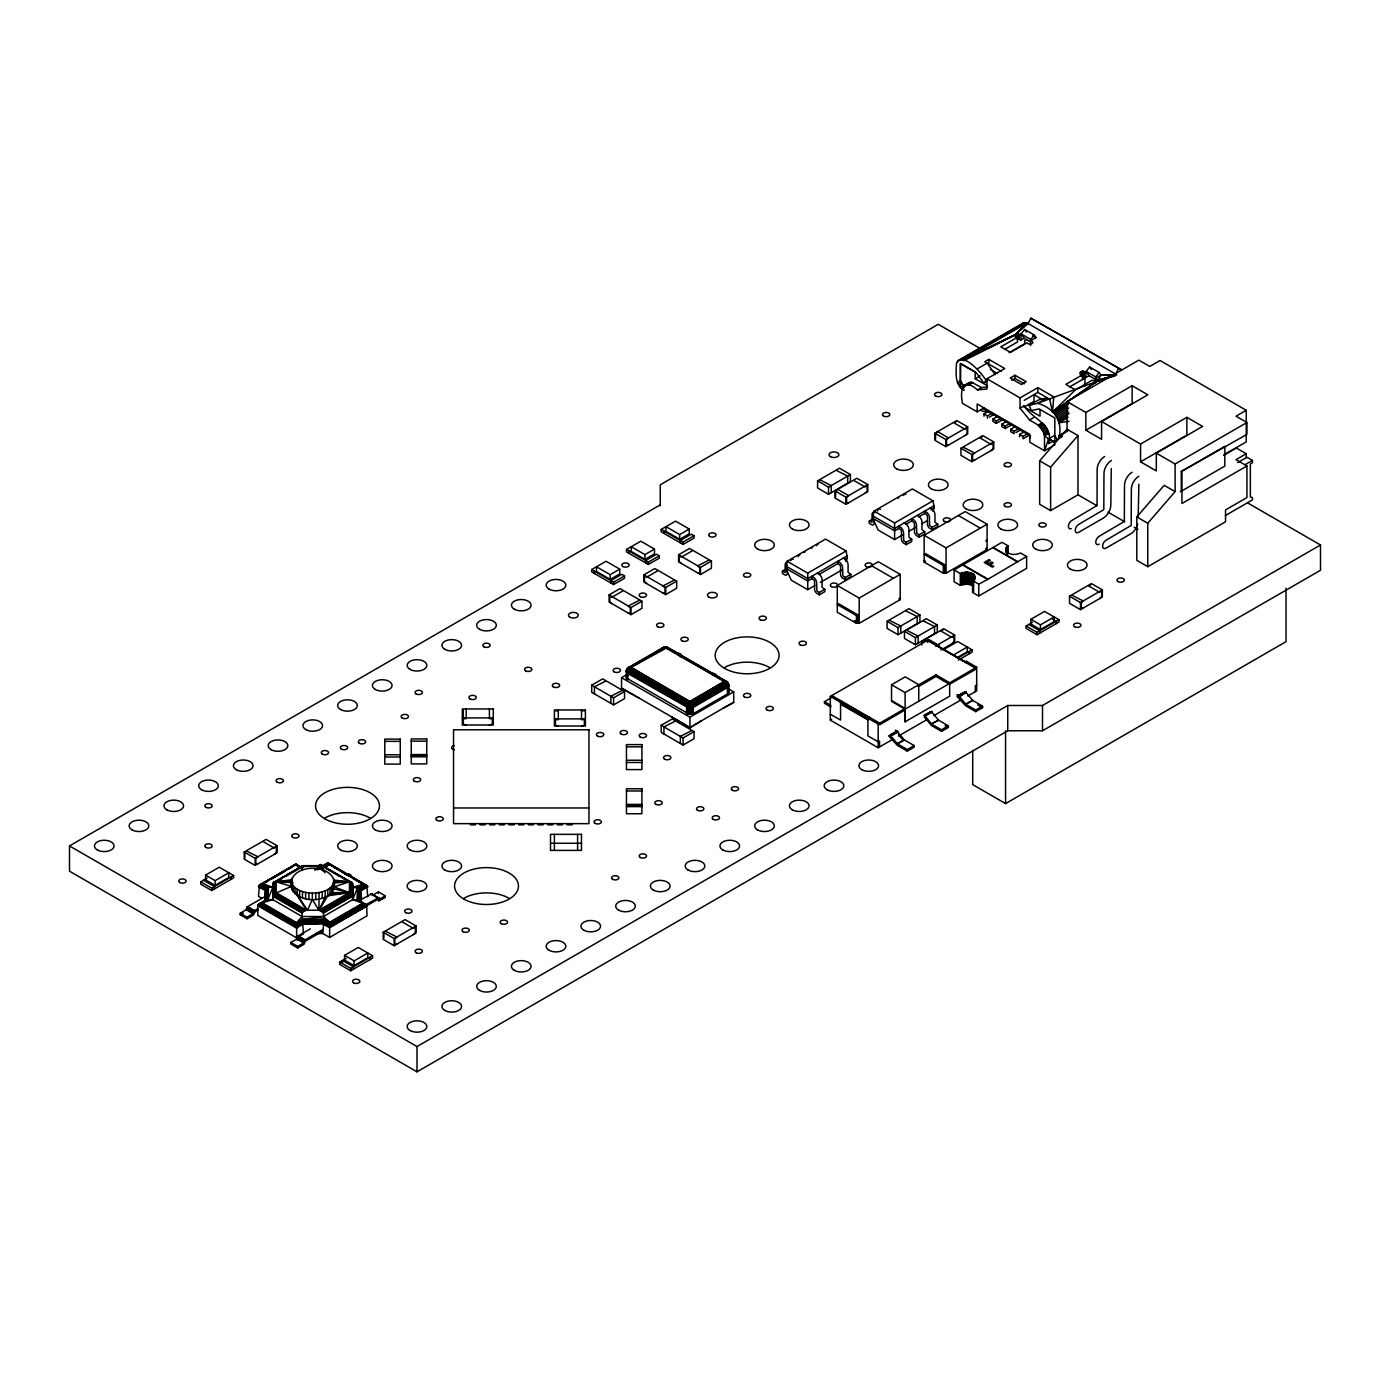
<?xml version="1.0" encoding="UTF-8"?>
<svg xmlns="http://www.w3.org/2000/svg" width="1390" height="1390" viewBox="0 0 1390 1390"><rect width="100%" height="100%" fill="white"/><g stroke="black" fill="none" stroke-linecap="round" stroke-linejoin="round"><path stroke-width="1.5" d="M317.563 869.81L322.88 865.657L302.62 865.657L272.961 883.345L272.84 899.66L302.047 916.514L323.453 916.514L352.66 899.66L358.759 900.338L359.558 888.505L352.66 887.289L351.757 882.32L352.66 899.66L365.049 903.969L329.639 924.419L323.349 920.788L302.864 921.24L296.626 924.854L259.687 903.535L272.84 899.66L273.743 882.32L272.857 896.22L302.064 913.091L303.454 933.924L296.626 937.885L257.741 915.419L257.758 905.672L259.009 903.917L296.626 925.636L303.072 921.9L323.158 921.448L329.639 925.184L365.726 904.351L366.682 905.307L367.012 915.871L329.639 937.433L322.793 933.489L316.347 933.628M291.57 888.401C285.072 861.261 341.158 861.713 333.826 888.888C325.503 906.819 284.603 902.006 291.987 878.132M292.195 890.33L291.5 880.096M293.342 892.206L293.342 885.882L292.195 884.023M294.993 893.926L294.993 887.619L293.342 885.882M296.626 937.885L296.626 927.808M329.639 937.433L329.639 926.331L322.845 923.116L303.437 923.864L296.626 928.103L257.758 905.672L258.731 904.143L296.626 926.018L303.298 922.908L296.626 926.4L258.071 904.873L296.626 927.13L303.298 922.908L322.932 922.456L329.639 925.184M297.113 895.49L297.113 889.166L294.993 887.619M297.113 889.166L299.632 890.504L299.632 896.828L296.139 892.363M302.481 897.923L302.481 891.598L299.632 890.504M305.609 898.739L305.609 892.415L302.481 891.598M308.91 899.243L308.91 892.919L305.609 892.415M302.064 913.091L303.993 910.937L307.52 910.207L312.316 899.434L312.316 893.127L308.91 892.919M315.738 899.33L315.738 893.006C323.036 892.31 333.339 889.253 334.034 880.6M319.075 892.571L318.935 910.259L323.262 912.552L324.061 919.016L322.793 933.489M322.254 898.148L322.254 891.824M325.19 890.816L325.19 897.123L318.935 910.259L307.52 910.207L296.087 893.214M312.316 899.434L318.935 910.259L327.797 895.855L327.797 889.53M328.874 863.833L323.87 866.735M330.021 888.019L330.021 894.343L349.463 892.623L351.757 894.256L322.167 911.336M331.793 886.334L331.793 892.641L349.463 892.623L349.463 881.799L320.204 864.684L316.781 866.665M333.061 890.816L333.061 884.492M318.935 910.259L349.463 892.623L334.034 886.907L333.687 878.619M333.826 882.563L333.826 888.888L349.463 892.623L327.797 895.855M352.296 882.893L352.608 895.942L352.608 883.606M686.469 713.591L686.677 705.842L689.336 701.724L724.034 681.621L727.439 682.143L726.692 684.592L692.602 704.278L688.971 704.852L628.558 670.38L627.585 668.277L631.216 667.409L690.535 701.724L693.21 705.842L693.419 713.591L689.51 714.408L626.317 677.92M972.722 750.444L972.722 784.638L1005.561 803.594L1286.028 641.676L1286.028 588.231M1005.561 803.594L1005.561 730.914M300.779 866.908L295.862 864.024L259.478 885.082L258.488 896.359L261.911 898.34M265.334 896.411L265.698 889.426L268.583 886.994L272.84 887.289L272.857 883.866M266.706 895.577L247.576 906.645L246.395 909.599L253.241 913.56L254.179 910.798L257.897 908.573M240.244 913.23L247.072 917.174L253.171 913.664L246.325 909.703L240.244 913.23L240.244 914.811L247.072 918.755L253.414 915.072L254.613 912.101M310.37 928.833L298.207 935.87L297.008 938.823L303.854 942.785L305.053 939.814L322.428 929.754M305.227 941.325L304.045 944.297L297.703 947.98L290.858 944.036L290.858 942.455L296.956 938.928L303.837 942.837L297.703 946.399L290.858 942.455M665.167 646.993C664.09 650.19 662.509 645.759 665.306 647.723L725.563 682.282L728.482 686.834L693.419 707.336L688.658 708.066L627.741 673.42L626.317 671.665L626.751 669.355M321.872 869.984L322.132 866.005L316.329 868.959M264.587 901.728L265.577 889.704L259.009 885.552L258.523 886.611L265.351 890.556M264.639 901.467L265.698 889.426L259.009 885.552L295.862 864.076L301.439 868.02M264.934 900.755L266.255 888.592L259.774 884.857M258.731 904.143L265.942 899.921L266.741 888.106L260.451 884.474L295.862 864.806L298.954 867.621M265.942 899.921L267.297 887.654L261.233 884.144M266.48 899.747L267.731 899.677L268.583 886.994L263.023 883.779L272.84 887.289L267.731 899.677L262.258 902.84L296.626 922.682L302.082 919.52L323.453 916.514L329.639 922.23L329.639 926.696L366.925 905.828L356.917 900.06L357.769 887.376L363.242 884.214L365.813 884.909C355.614 886.351 363.468 893.874 360.931 900.755M363.572 904.143L359.454 900.79L360.236 889.287L366.769 885.517L367.759 896.811M366.821 905.568L359.802 901.189L360.566 889.843L366.769 885.517L327.797 862.669L321.716 866.178M359.923 901.415L360.688 890.139L367.429 886.247L360.913 890.99M360.149 902.162L360.861 890.712L367.03 885.743L328.874 863.642L323.974 866.474M1058.832 437.398C1063.593 421.361 1052.995 407.374 1037.635 403.309L1029.034 405.307L1031.38 410.536L1039.094 408.921L1054.819 417.973L1054.854 442.037L1062.325 435.365M892.71 739.358L878.185 747.75L830.299 720.107L830.299 696.407L840.568 702.332L842.079 701.464L840.568 704.07L867.933 719.864L869.428 717.257L867.933 718.126L867.933 735.901L878.185 741.826L879.557 741.026L879.557 746.951M727.891 682.594L728.933 685.392L727.109 681.812L667.548 647.375C665.584 646.819 660.406 647.862 662.491 649.408M627.185 673.055L630.521 667.756L667.548 647.375M626.768 672.621L627.811 669.754L631.216 667.409L628.992 667.061L627.429 668.52L627.185 679.31M626.473 670.692L627.585 668.277M626.473 672.152L627.585 669.407L631.216 667.409L627.724 667.999M664.055 648.348L665.098 646.854M627.741 679.693L627.95 671.943L631.216 667.409L628.072 668.19L626.317 671.179L627.116 668.781M323.071 865.761L323.436 866.752L302.429 865.761M1029.034 405.307L1038.973 399.729L1047.209 397.783L1037.635 403.309L1097.075 381.329L1097.839 379.852L1095.511 378.288L1101.019 375.109L1116.865 374.918M995.188 374.657L987.178 363.12L984.763 361.73L988.863 359.367L1004.744 368.524L986.952 378.792L986.952 389.061L977.483 389.912C963.392 377.507 959.587 388.679 962.471 403.361L977.17 411.857L984.207 407.791M663.899 647.097L665.741 647.028L662.04 648.487M302.099 866.526L323.297 866.144M814.94 585.538L807.729 589.69L791.31 580.221L785.837 568.371L787.157 561.265L825.521 539.111L846.093 550.996L847.414 558.102L845.85 561.491M903.604 534.333L894.604 539.529L878.185 530.059L872.712 518.209L874.032 511.103L912.396 488.95L932.968 500.834L934.289 507.941L932.725 511.329M626.317 677.434L627.741 675.679M693.419 713.591L727.509 693.905L727.3 686.156L724.034 681.621C726.553 681.291 730.827 685.079 727.457 686.921L693.367 706.606L688.693 707.319L627.793 672.708C624.423 670.849 628.68 667.13 631.216 667.409C625.865 667.843 629.705 666.766 626.768 670.223M728.482 686.834L728.847 685.183M727.509 693.905L728.933 692.151M1005.648 548.963L1008.167 545.853L1001.999 542.308L954.113 569.952L954.113 581.802L960.281 585.346L967.197 583.887L973.573 586.024M301.908 869.932L303.368 866.005M357.769 887.376L352.66 899.66L352.643 883.866M298.19 938.962L297.199 940.352M963.322 389.2L960.421 387.515L960.421 363.468L976.127 372.555L983.842 383.101L986.188 380.565C982.973 374.883 962.731 350.106 956.407 363.746C956.129 371.964 954.617 383.762 962.592 389.356M1030.807 318.171L1121.574 369.827L1030.807 318.171L1028.131 323.592L1015.273 334.729L1017.532 337.214L1017.532 341.957L1004.553 349.446M1118.377 368.715L1115.701 374.136L1028.131 323.592L1023.718 322.689L1021.424 324.461M291.987 884.457L293.012 882.563L274.212 882.042L273.743 894.256L303.333 911.336M1114.884 374.953L1101.019 375.109L1097.909 380.078L1114.971 375.439L1097.596 380.964M626.543 669.997L627.811 667.93M628.35 667.582L628.992 669.632L689.127 704.018L692.168 703.531L726.258 683.863L726.901 681.795M967.388 384.092L971.766 382.302L981.583 387.549L987.352 387.028M1030.476 341.853L1024.082 338.17L1021.094 333.895L1024.639 329.465L1034.212 335.007L1036.036 337.579L1030.529 340.759L1030.529 345.502M1031.293 340.324L1030.668 339.421L1034.212 335.007M1095.459 379.366L1089.082 375.682L1086.077 371.408L1089.621 366.995L1099.212 372.52L1101.019 375.109M1096.276 377.837L1095.65 376.933L1099.212 372.52M319.717 868.976L322.132 866.005L325.017 872.937M1086.702 372.312L1085.938 372.746C1084.061 369.306 1076.416 372.868 1082.515 374.727L1065.835 384.37L1075.408 389.895L1092.088 380.252L1096.397 381.555L1052.577 412.048L1049.606 399.173M1096.71 505.613L1077.98 494.805L1050.614 510.599L1039.668 504.275L1039.668 460.837L1067.034 429.249L1067.034 401.588L1138.862 360.132L1149.808 366.439L1160.059 360.514L1246.257 410.276L1246.257 441.881L1224.364 454.513M1050.614 510.599L1050.614 467.162L1077.98 435.557L1067.034 429.249M1136.812 516.924L1164.177 485.319L1175.123 491.643L1147.758 523.231L1147.758 566.686L1136.812 560.361L1136.812 516.924L1147.758 523.231M302.047 916.514L296.626 922.682L296.626 928.103M326.163 867.395L328.874 864.372L367.672 886.768M1111.27 468.517L1110.819 505.074A10.633 6.151 -60 0 1 1103.295 518.105L1078.657 532.318A4.83 2.797 -60 0 1 1075.252 530.355A4.83 2.797 -60 0 1 1078.657 524.43L1103.816 509.626L1103.973 473.469A10.633 6.151 -60 0 1 1111.496 460.438M1016.298 337.197L1016.298 334.034L1026.949 323.019L962.662 360.132L1015.169 334.955L963.826 360.705M1015.273 334.729L962.662 360.132L1015.447 334.521L1026.949 323.019L1015.968 334.173L1015.968 337.336M1026.949 323.019L1015.69 334.33L1015.69 337.492M627.029 668.92L664.125 647.288L666.644 647.01L727.039 681.899L728.777 684.905L724.034 681.621L727.526 682.229L728.221 685.392L693.21 705.842L688.745 706.52L626.612 670.275M626.838 669.546L665.098 647.306M1075.408 389.895L1052.577 412.048L1053.724 396.81L1037.844 387.636L1020.069 397.905L986.952 378.792M1067.659 429.927L1058.919 436.078L1067.659 431.039M629.479 666.939L629.479 668.955L689.301 703.218L725.771 683.168L725.771 681.17M630.035 666.957L630.035 668.329L689.51 702.489L725.215 682.559L725.215 681.187M630.608 667.13L689.718 701.846L724.642 681.343M1005.648 549.849C1007.872 555.322 1015.899 555.305 1020.469 552.959L1026.637 556.521L1026.637 568.371L978.751 596.015L972.583 592.453L973.573 591.793L973.573 574.174L967.197 572.055L960.281 573.497L954.113 569.952M666.714 647.097C666.87 649.964 669.841 646.871 664.976 646.993M1138.862 484.137L1138.184 516.68M316.851 869.445L322.132 866.005L323.314 871.461M360.861 890.712L367.586 886.507M323.87 866.682L328.874 863.642L349.238 876.36M983.842 383.101L987.3 381.086M989.298 417.174L993.016 415.019M997.012 416.67L992.912 419.033L992.912 421.413L996.335 423.377L1001.895 420.162M1005.908 421.813L1001.79 424.176L1001.79 426.539L1005.213 428.52L1010.791 425.288M1015.968 432.585L1019.687 430.431M1028.583 435.557L1023.005 438.788L1023.005 436.425L1027.106 434.045M1247.421 502.798L1320.5 544.984L1320.5 570.265L1042.5 730.758L1007.75 730.758L417 1071.829L69.5 871.2L69.5 845.919L660.25 504.865M610.853 582.983L610.853 580.603L621.799 574.296L624.544 575.877L624.544 578.24L613.598 584.565L591.706 571.916L591.706 569.553L606.075 561.265L619.749 569.153L619.749 573.896L610.175 579.422L596.501 571.533L596.501 566.79L610.175 574.678L619.749 569.153M645.603 562.915L645.603 560.552L656.549 554.228L659.294 555.809L659.294 558.172L648.348 564.496L626.456 551.865L626.456 549.484L640.825 541.197L654.499 549.085L654.499 553.828L644.925 559.353L631.251 551.465L631.251 546.722L644.925 554.627L654.499 549.085M680.353 542.847L680.353 540.484L691.299 534.16L694.044 535.741L694.044 538.121L683.098 544.428L661.206 531.797L661.206 529.434L675.575 521.128L689.249 529.034L689.249 533.777L679.675 539.303L666.001 531.397L666.001 526.654L679.675 534.559L689.249 529.034M957.745 360.774L1023.718 322.689M957.137 361.574L1024.725 322.567M961.515 359.784L1025.803 322.671M1017.532 337.214L1000.835 346.84L1010.426 352.382L1027.106 342.739C1028.982 346.197 1036.645 342.618 1030.529 340.759M1016.298 334.034L1021.719 334.799M1016.646 338.673L1020.955 339.977L1024.082 338.17M1026.637 339.455L1024.708 340.567L1024.708 343.73L1009.157 352.713M977.604 368.663L987.178 363.12M591.706 569.553L613.598 582.184L624.544 575.877M626.456 549.484L648.348 562.133L659.294 555.809M661.206 529.434L683.098 542.065L694.044 535.741M964.295 387.532L960.421 380.843L960.49 363.589L975.189 372.086L975.189 378.723L980.106 375.873M963.895 385.656L969.664 382.32M964.66 385.673L970.672 382.198M962.836 387.463L966.936 385.099M967.666 384.665L971.766 382.302M968.813 385.013L972.913 382.65M609.081 594.903L620.027 588.578L641.919 601.227L641.919 608.334L630.973 614.658L609.081 602.009L609.081 594.903L630.973 607.552L641.919 601.227M643.831 574.834L654.777 568.527L676.669 581.159L676.669 588.265L665.723 594.59L643.831 581.958L643.831 574.834L665.723 587.484L676.669 581.159M678.581 554.784L689.527 548.459L711.419 561.091L711.419 568.215L700.473 574.522L678.581 561.89L678.581 554.784L700.473 567.415L711.419 561.091M817.581 480.853L839.473 468.204L850.419 474.529L850.419 481.635L828.527 494.284L817.581 487.959L817.581 480.853L828.527 487.16L850.419 474.529M977.483 389.912L981.583 387.549M1014.995 375.248L1010.217 378.011L1021.424 384.491L1026.22 381.711L1014.995 375.248L1014.995 378.41L1024.343 383.796M1011.816 380.252L1014.995 378.41M834.956 490.878L856.848 478.247L867.794 484.554L867.794 491.678L845.902 504.309L834.956 497.985L834.956 490.878L845.902 497.203L867.794 484.554M934.879 433.193L956.754 420.562L967.701 426.869L967.701 433.993L945.808 446.624L934.879 440.3L934.879 433.193L945.808 439.518L967.701 426.869M956.077 421.743L954.027 422.925L964.973 429.249L967.023 428.068L967.023 433.593L964.973 435.557M984.016 416.27L984.016 413.907L988.116 411.544M984.016 413.907L987.439 415.888L991.539 413.508M1024.169 400.355L1037.844 392.38L1037.844 387.636M244.206 852.001L266.098 839.369L277.044 845.693L277.044 852.8L255.152 865.431L244.206 859.124L244.206 852.001L255.152 858.325L277.044 845.693M205.564 875.109L215.137 880.635L228.811 872.746L228.811 877.49L215.137 885.378L205.564 879.853L205.564 875.109L219.238 867.221L233.607 875.509L233.607 877.872L211.714 890.521L200.768 884.196L200.768 881.833L207.162 878.132M992.912 419.033L996.335 421.014L1000.435 418.651M1055.114 444.661L1044.55 450.76L1044.463 435.921L1043.108 431.387L1038.208 425.079L1029.538 419.971L1020.069 408.173L1024.169 405.81C1032.144 419.485 1054.054 423.689 1048.651 443.653L1053.585 440.804M1024.169 405.81L1024.169 406.992L1034.021 401.31L1034.021 394.673L1042.83 399.764M960.942 448.24L982.817 435.609L993.763 441.916L993.763 449.04L971.871 461.671L960.942 455.347L960.942 448.24L971.871 454.565L993.763 441.916M982.139 436.79L980.089 437.972L991.035 444.296L993.085 443.115L993.085 448.64L991.035 450.621M1069.535 386.959L1084.912 378.167L1084.912 385.742M1082.028 376.134L1085.938 377.489L1089.082 375.682M1001.79 424.176L1005.213 426.157L1009.331 423.776M200.768 881.833L211.714 888.141L233.607 875.509M1018.21 428.919L1014.109 431.282L1014.109 433.645L1010.686 431.682L1010.686 429.302L1014.804 426.939M1029.538 419.971L1033.639 417.608M1069.101 402.492L1052.577 412.048L1096.745 381.451L1114.867 375.578L1097.353 381.155M1053.724 413.021L1068.423 404.542M787.209 567.867L787.209 573.497A3.388 1.963 60 0 1 784.811 574.887L782.414 573.497L782.414 571.134L785.159 569.553M874.084 519.599L874.084 523.335A3.388 1.963 60 0 1 871.686 524.725L869.289 523.335L869.289 520.972L872.034 519.391M1019.582 436.808L1019.582 434.445L1023.683 432.082M1054.802 414.185L1067.676 406.749M1038.208 425.079L1042.309 422.716M1055.809 415.471L1068.684 408.052M1039.355 426.052L1043.456 423.689M591.706 685.183L602.652 678.876L624.544 691.508L624.544 698.614L613.598 704.939L591.706 692.289L591.706 685.183L613.598 697.832L624.544 691.508M1056.713 416.878L1067.728 410.519M1040.45 427.216L1044.55 424.836M1057.477 418.355L1068.51 411.996M1041.457 428.502L1045.558 426.139M628.211 667.687L663.569 647.254M1058.103 419.867L1069.119 413.508M1042.344 429.91L1046.444 427.547M1058.554 421.396L1067.728 416.096M1043.108 431.387L1047.226 429.024M1068.006 417.573L1058.832 422.873L1069.066 421.205M295.862 864.424L258.679 886.073L265.473 889.982L259.009 885.552M1043.734 432.916L1047.834 430.535M258.523 886.611L267.853 881.225M271.589 879.071L284.655 871.513M288.39 869.358L292.126 867.204M639.661 698.405L621.539 688.345L621.539 677.677L627.012 674.515M1044.185 434.427L1048.286 432.064M1048.564 433.541L1044.463 435.921L1048.651 438.788L1044.55 450.76L1029.851 442.263L1029.851 434.358L977.17 403.951L977.17 411.857M787.157 561.265L807.729 573.132L846.093 550.996M874.032 511.103L894.604 522.988L932.968 500.834M1085.851 412.465L1132.138 385.725L1147.879 394.812L1101.575 421.535L1101.575 439.31L1085.851 430.222L1085.851 412.465L1067.034 401.588M302.846 865.657L273.535 882.494L273.535 894.517L303.037 911.545M303.107 865.779L273.204 882.893L273.204 895.073L302.551 912.031M278.33 880.704L281.979 878.602M285.628 876.482L300.223 868.055M1048.164 439.066L1054.819 435.348L1057.477 440.369M847.414 555.722L807.729 578.64L785.837 565.991M934.289 505.578L894.604 528.478L872.712 515.846M817.303 573.097L819.127 574.174A4.848 2.797 60 0 1 822.081 579.283L822.116 587.431L824.826 589.291L824.826 591.671L819.353 594.833L816.972 593.443A3.388 1.963 60 0 1 814.575 589.291L814.575 581.802A1.929 1.112 60 0 0 813.202 579.422L811.83 578.64L807.729 581.003L785.837 568.371M819.179 574.4L837.822 563.628L839.195 564.409A1.929 1.112 60 0 1 840.568 566.79L840.568 574.296A3.388 1.963 60 0 0 842.966 578.431L845.363 579.821L850.836 576.659L850.836 574.296L848.091 572.367L848.074 564.288A4.848 2.797 60 0 0 845.12 559.18L843.296 558.102M844.668 559.683L847.414 558.102M904.178 522.953L906.002 524.03A4.848 2.797 60 0 1 908.956 529.138L908.99 537.27L911.701 539.146L911.701 541.509L906.228 544.672L903.848 543.282A3.388 1.963 60 0 1 901.45 539.146L901.45 531.64A1.929 1.112 60 0 0 900.077 529.26L898.705 528.478L894.604 530.841L872.712 518.209M906.141 524.186L911.701 520.972L913.074 521.771A1.929 1.112 60 0 1 914.446 524.134L914.446 531.64A3.388 1.963 60 0 0 916.844 535.776L919.242 537.166L924.698 534.003L924.698 531.64L921.987 529.764L921.952 521.632A4.848 2.797 60 0 0 918.998 516.524L917.174 515.447M918.894 516.819L925.74 512.875M930.866 509.922L934.289 507.941M1058.554 438.562L1062.047 436.53M1054.298 442.35L1049.05 438.684M240.244 914.811L243.285 913.039M263.092 902.058L258.245 904.612L267.089 899.66L267.923 887.289L262.102 883.918M263.005 902.197L257.914 905.133L296.626 927.477M257.758 905.672L261.233 903.431M325.243 866.474L328.874 864.372M820.326 582.41L841.94 569.952M909.008 531.223L916.201 527.071M921.605 523.943L927.008 520.833M1085.851 430.222L1132.138 403.5L1132.138 385.725M254.665 911.996L258.106 910.016M811.83 578.64L811.83 576.259L813.654 577.337A4.848 2.797 60 0 1 816.608 582.445L816.886 591.011L819.353 592.453L824.826 589.291M837.822 563.628L837.822 561.265L839.647 562.342A4.848 2.797 60 0 1 842.601 567.433L842.879 575.999L845.363 577.458L850.836 574.296M898.705 528.478L898.705 526.115L900.529 527.192A4.848 2.797 60 0 1 903.483 532.283L903.761 540.849L906.228 542.308L911.701 539.146M911.701 520.972L911.701 518.609L913.525 519.686A4.848 2.797 60 0 1 916.479 524.795L916.757 533.343L919.242 534.803L924.698 531.64M932.238 527.297L937.711 524.134L937.711 526.497L932.238 529.659L929.841 528.287A3.388 1.963 60 0 1 927.443 524.134L927.443 516.628A1.929 1.112 60 0 0 926.07 514.265L924.698 513.466L924.698 511.103L926.522 512.18A4.848 2.797 60 0 1 929.476 517.289L929.51 525.42L932.238 527.297L932.238 529.659M857.804 614.814L856.431 615.596L837.284 604.546L838.657 603.747L857.804 614.814L857.804 622.546L856.431 623.346L837.284 612.278L837.284 585.433L878.324 561.734L900.216 574.365L900.216 599.646L859.176 623.346L854.329 620.548M924.159 535.272L965.199 511.572L987.091 524.204L987.091 549.484L946.051 573.184L943.306 573.184L924.159 562.133L924.159 535.272L946.051 547.903L987.091 524.204M837.284 585.433L859.176 598.065L900.216 574.365M364.163 884.353L358.411 887.671L357.578 900.06L366.682 905.307M319.856 910.398L350.124 892.919L350.124 881.781L333.409 881.295M365.031 884.596L359.02 888.054L358.203 900.147L366.022 904.577L359.802 901.189M924.159 562.133L925.531 561.334L924.159 560.552M320.725 910.624L350.732 893.301L350.124 881.781M321.507 910.937L351.288 893.753L350.732 881.868M366.491 885.291L360.027 889.027L359.454 900.79M296.626 926.018L303.159 922.248L323.071 921.796L329.639 925.584M322.463 911.545L351.965 894.517L351.965 882.494L320.204 864.684M296.626 927.13L303.368 923.238L322.88 922.786L329.639 926.331L322.932 922.456L329.639 925.966L365.726 904.351M322.949 912.031L352.296 895.073L352.643 896.22L323.436 913.091M323.262 912.552L352.539 895.647M1140.565 444.053L1186.869 417.33L1202.593 426.417L1156.306 453.14L1156.306 470.915L1140.565 461.828L1140.565 444.053L1101.575 421.535M661.206 725.319L672.152 718.995L694.044 731.626L694.044 738.733L683.098 745.057L661.206 732.426L661.206 725.319L683.098 737.951L694.044 731.626M358.811 900.842L371.756 893.77M944.679 564.653L925.531 553.602L924.159 554.384L943.306 565.452L944.679 564.653L944.679 572.402M985.719 540.953L987.091 540.171M303.437 923.864L322.828 923.429L329.639 927.356L377.663 899.434L378.688 901.12L385.256 897.419L385.256 895.855L378.428 891.894L372.329 895.421L371.929 893.874M362.477 903.274L329.639 922.23L324.061 919.016L302.082 919.52M363.398 903.413L329.639 922.908L323.801 919.555L302.36 920.041L296.626 923.342L261.337 902.979M364.267 903.656L329.639 923.638L323.557 920.145L302.638 920.614L296.626 924.089L260.469 903.205M621.539 677.677L689.944 717.17L733.712 691.89L733.712 702.558L722.765 708.483M365.657 904.786L378.584 897.714M305.296 941.221L322.445 931.317M366.977 906.106L329.639 927.669L322.793 923.725L303.454 924.159M900.216 598.065L898.844 598.847L900.216 599.646M987.091 547.903L985.719 548.702L987.091 549.484M385.256 895.855L379.175 899.365L378.775 897.818M1140.565 461.828L1186.869 435.105L1186.869 417.33M733.712 702.159L689.944 727.439L621.539 687.946M671.804 716.979L689.944 727.839L700.89 721.115M1246.257 410.276L1236.005 416.201L1246.934 422.525L1246.934 434.375L1181.274 471.505L1181.274 491.243M887.081 621.295L908.973 608.646L919.919 614.971L919.919 622.077L898.027 634.709L887.081 628.402L887.081 621.295L898.027 627.602L919.919 614.971M1156.306 453.14L1175.123 463.999L1246.934 422.525M973.573 574.174L975.102 577.493L972.583 580.603L978.751 584.165L987.647 579.422L963.009 565.209M993.103 547.434L1017.741 561.647L1026.637 556.521M987.647 579.422L1017.741 561.647M383.206 932.256L405.098 919.624L416.044 925.948L416.044 933.055L394.152 945.687L383.206 939.362L383.206 932.256L394.152 938.58L416.044 925.948M904.456 631.321L926.348 618.689L937.294 624.996L937.294 632.103L915.402 644.751L904.456 638.427L904.456 631.321L915.402 637.645L937.294 624.996M1181.274 471.505L1224.833 446.346L1224.833 466.102L1180.214 491.851M344.564 955.364L354.137 960.89L367.811 953.001L367.811 957.727L354.137 965.633L344.564 960.108L344.564 955.364L358.238 947.459L372.607 955.764L372.607 958.127L350.714 970.759L339.768 964.452L339.768 962.071L346.162 958.388M1223.565 455.381L1236.335 447.997L1246.257 453.731L1246.257 457.675M339.768 962.071L350.714 968.396L372.607 955.764M1246.257 453.731L1236.005 459.656L1246.934 465.963L1246.934 497.568L1225.528 509.939L1225.528 521.789L1147.758 566.686M922.508 641.746L924.576 639.765L928.225 641.885M943.046 629.896L940.978 631.077L951.924 637.402L953.992 636.22L953.992 641.746L951.924 643.726M830.299 696.407L928.815 639.539L939.067 645.464L939.067 647.201L938.719 646.28M1237.708 462.609L1246.969 457.258L1252.442 460.42L1252.442 462.801L1250.357 463.999L1250.357 497.012L1252.442 497.551L1252.442 499.914L1225.441 515.499M830.925 707.024L824.444 703.288L824.444 701.707L831.289 697.763M1245.127 464.642L1252.442 460.42M1246.934 465.963L1181.952 503.493L1181.952 471.888M935.522 646.089L954.669 635.039L954.669 642.145L940.978 650.034M939.067 645.464L937.572 646.333L938.528 646.176M944.001 649.408L957.675 641.502L972.044 649.808L972.044 652.171L958.353 660.076M830.299 720.107L831.672 719.308M917.886 686.121L935.991 675.662L949.544 683.498L905.081 709.161L891.529 701.342L891.529 684.749L905.203 676.861L918.755 684.679L918.755 701.255M953.575 654.933L967.249 647.045L967.249 651.771L956.998 657.696M958.353 657.696L972.044 649.808M1069.518 596.206L1091.411 583.574L1102.357 589.881L1102.357 597.005L1080.464 609.637L1069.518 603.312L1069.518 596.206L1080.464 602.53L1102.357 589.881M1030.876 619.315L1040.45 624.84L1054.124 616.952L1054.124 621.678L1040.45 629.583L1030.876 624.058L1030.876 619.315L1044.55 611.409L1058.919 619.714L1058.919 622.077L1037.027 634.709L1026.081 628.402L1026.081 626.021L1032.475 622.338M1090.733 584.756L1088.665 585.937L1099.612 592.262L1101.679 591.08L1101.679 596.605L1099.612 598.586M891.529 684.749L905.081 692.568L935.991 674.88L949.665 682.785L976.701 667.183L976.701 690.882L967.822 696.008M919.311 686.087L935.991 676.461L947.841 683.307M976.701 667.183L966.432 661.258L964.921 662.126L965.894 661.97M840.915 702.749L878.185 724.051L905.203 708.448L905.203 721.879L905.081 692.568M1026.081 626.021L1037.027 632.346L1058.919 619.714M905.081 721.792L949.665 696.199L949.665 682.785M976.701 684.957L975.328 685.739L975.328 691.664M914.151 745.596L904.317 739.914L896.863 731.071L890.034 735.015L897.488 743.859L907.305 749.558L914.151 745.596L914.151 747.177L907.305 751.139L897.245 745.283L888.523 735.727M956.928 694.653L958.44 695.521L965.268 691.577L972.618 700.317L982.556 706.103L982.556 707.684L975.71 711.645L965.65 705.79L956.928 696.234M890.295 735.188L897.141 731.244M931.335 711.489L924.228 715.259L931.335 711.489L938.406 720.072L948.362 725.858L948.362 727.439L941.517 731.383L931.439 725.528L924.228 716.84M958.44 695.521L965.546 691.751M890.556 735.397L897.401 731.453M924.489 715.433L931.595 711.697M958.7 695.695L965.807 691.959M890.816 735.64L897.645 731.696M924.767 715.659L931.856 711.941M958.961 695.904L966.05 692.203M891.06 735.918L897.888 731.974M925.01 715.902L932.099 712.219M966.293 692.481L958.44 697.102L961.95 695.174M898.34 736.109L926.505 719.846M934.01 715.52L960.299 700.334M897.262 743.633L904.212 739.81M925.254 716.18L931.456 723.895L938.406 720.072M959.222 696.147L965.668 704.139L972.618 700.317M897.488 743.859L904.438 740.001M931.456 723.895L938.65 720.246M965.668 704.139L972.844 700.508M931.804 724.19L941.517 729.802L948.362 725.858M965.894 704.365L975.71 710.064L982.556 706.103M69.5 845.919L417 1046.548L1007.75 705.495L1042.5 705.495L1320.5 544.984M315.2 869.914L322.132 866.005L314.713 869.879M258.245 904.612L263.162 901.884M662.3 648.001L665.914 647.445L727.457 682.959M662.665 648.174L664.907 647.705M334.034 886.907L349.463 881.799L333.496 880.026M1097.075 381.329L1114.884 375.561M1097.77 380.773L1114.954 375.509L1097.926 380.321M1097.874 380.547L1114.971 375.491M352.66 887.289L363.242 884.214M663.725 647.184L664.872 647.028M292.439 879.714L276.037 881.799L276.037 892.623L306.565 910.259L296.139 893.753M349.463 881.799L332.801 883.032L333.687 884.943M292.473 880.913L276.037 881.799L291.5 886.42L274.212 893.753L303.993 910.937M320.69 864.51L321.629 865.24M312.316 893.127L315.738 893.006M303.368 923.238L322.845 923.116L329.639 927.043M267.731 899.677L272.84 899.66M555.392 710.759L558.293 710.759M581.507 710.759L584.408 710.759M462.331 717.9L493.294 717.9M463.304 718.682L466.206 718.682L466.206 708.952M554.419 718.891L585.381 718.891M384.787 741.356L400.268 741.356M411.266 741.148L426.73 741.148M626.456 746.847L641.919 746.847M384.787 754.753L400.268 754.753M411.266 754.562L426.73 754.562M411.266 755.343L426.73 755.343M384.787 756.994L400.268 756.994M411.266 756.786L426.73 756.786M626.456 760.26L641.919 760.26M626.456 762.485L641.919 762.485M626.456 790.98L641.919 790.98M626.456 804.393L641.919 804.393M626.456 805.175L641.919 805.175M626.456 806.617L641.919 806.617M453.54 807.972L588.96 807.972M550.51 843.278L581.472 843.278M302.342 865.866L323.158 865.866M665.462 646.993L667.965 648.174M727.039 681.899L724.034 681.621L727.109 684.314L728.065 687.268M666.019 647.08L727.821 682.733L728.065 693.523M1032.84 335.737L1036.036 337.579M1021.094 333.895L1030.668 339.421M1086.077 371.408L1095.65 376.933M1081.229 376.03L1084.912 378.167M981.34 349.185L938.25 324.304L660.25 484.797L660.25 505.856M1001.217 371.234L988.863 364.111L988.863 359.367M1037.844 392.38L1050.197 399.503M990.323 369.445L997.377 373.528M975.189 378.723L987.526 385.829M1024.169 406.992L1040.033 416.166L1040.033 409.529M960.82 388.019L963.722 389.687M1048.807 438.823L1054.61 442.176M961.237 388.47L964.139 390.138M1048.494 438.997L1054.437 442.263M983.13 408.66L1030.442 435.974M1010.686 429.302L1014.109 431.282M1019.582 434.445L1023.005 436.425M1039.668 460.837L1050.614 467.162M1107.969 512.111L1124.823 521.841M1134.188 527.262L1137.941 529.416M958.353 515.516L980.245 528.165M930.171 507.941L931.995 509.018A4.848 2.797 60 0 1 934.949 514.126L935.001 522.327L937.711 524.134M993.103 547.834L1017.741 562.047M963.009 564.809L987.647 579.022M1052.525 619.176L1056.174 621.295L1056.174 623.658M869.289 520.972L871.999 522.293L872.051 514.161A4.848 2.797 60 0 1 875.005 512.458M1028.826 624.44L1039.772 630.765L1039.772 633.128M871.478 565.678L893.37 578.309M954.669 635.039L943.723 628.714L921.831 641.346L921.831 644.908M938.076 646.142L966.345 662.457M937.833 646.194L966.415 662.7M782.414 571.134L785.124 572.454L785.176 564.305A4.848 2.797 60 0 1 787.261 562.377M949.544 684.28L975.189 669.632L975.189 668.051L927.304 640.408L927.304 641.989M977.709 704.886L982.556 707.684M945.113 725.563L948.362 727.439M891.529 700.543L905.203 708.448M905.081 709.943L879.696 724.763L879.696 723.182L831.811 695.539L831.811 697.12M895.351 730.184L896.863 731.071M841.558 701.863L868.924 717.657M841.315 702.124L868.68 717.918M841.106 702.419L868.472 718.213M840.776 703.079L868.125 718.873M840.655 703.427L868.02 719.221M840.585 703.757L867.951 719.551M824.444 701.707L830.925 705.442M830.299 714.182L840.568 720.107L840.568 702.332M728.169 688.693L733.712 691.89M328.874 863.989L367.429 886.247M352.938 878.497L367.742 887.046M371.321 893.735L379.018 898.166M320.447 864.563L352.435 883.119M371.078 893.787L379.088 898.409M370.835 893.909L377.663 897.853M325.277 868.055L339.872 876.482M343.521 878.602L347.17 880.704M295.862 864.267L300.24 866.943M305.644 910.398L275.376 892.919L275.376 881.781M304.775 910.624L274.768 893.301L274.768 881.868M259.478 885.082L266.046 888.87M258.575 886.334L265.403 890.278M272.961 895.647L302.238 912.552M203.513 880.252L214.46 886.559L214.46 888.94M247.576 906.645L254.422 910.589M298.207 935.87L305.053 939.814M247.351 906.853L254.179 910.798M297.964 936.078L304.81 940.022M247.107 907.114L253.953 911.058M297.738 936.339L304.584 940.283M246.916 907.392L253.744 911.336M297.53 936.617L304.375 940.561M246.725 907.705L253.571 911.649M297.356 936.93L304.202 940.874M246.586 908.018L253.432 911.962M297.217 937.242L304.045 941.186M246.482 908.348L254.579 913.056M297.095 937.572L303.941 941.517M246.412 908.66L253.258 912.605M297.043 937.885L303.871 941.829M727.509 689.892L728.933 691.647M727.787 682.872L724.034 681.621L728.134 682.994L728.482 693.089M726.622 681.517L728.273 683.411L727.039 685.374L692.95 705.06L688.832 705.686L628.211 671.161L626.977 669.198M962.766 388.105L957.745 382.789L960.421 380.843L963.531 386.125M898.444 734.493L902.18 739.115M727.665 683.619L728.777 686.382M1089.621 366.995L1091.445 369.566M1024.639 329.465L1026.463 332.054M1175.123 463.999L1175.123 491.643M1095.511 378.288L1095.511 383.014M1085.938 372.746L1085.938 377.489M1083.922 371.616L1083.922 376.36M1083.574 371.495L1083.574 376.238M1083.21 371.408L1083.21 376.151M1083.21 608.055L1081.142 608.455L1081.142 602.93L1083.21 600.949L1072.263 595.424M1082.81 371.373L1082.81 376.099M1082.41 371.356L1082.515 379.47M1082.028 371.391L1082.028 374.553M1081.646 371.46L1081.646 374.605M1081.281 371.547L1081.281 374.709M1080.951 371.686L1080.951 374.848M1080.673 371.86L1080.673 375.005M1080.447 372.034L1080.447 375.196M1080.464 602.53L1080.464 609.637M1077.98 435.557L1077.98 494.805M1042.5 705.495L1042.5 730.758M1040.45 624.84L1040.45 629.583M1037.027 632.346L1037.027 634.709M1020.955 335.233L1020.955 339.977M1020.069 397.905L1020.069 408.173M1018.94 334.104L1018.94 338.83M1018.592 333.982L1018.592 338.726M1018.227 333.895L1018.227 338.639M1017.827 333.843L1017.827 338.587M1017.428 333.843L1017.428 338.587M1017.028 333.861L1017.028 338.604M1016.646 333.93L1016.646 337.092M1015.447 334.521L1015.447 337.683M1008.167 545.853L1008.167 553.759M1007.75 705.495L1007.75 730.758M1007.177 546.531L1007.177 554.419M1006.43 547.278L1006.43 553.203M1005.908 548.112L1005.908 552.056M1005.213 426.157L1005.213 428.52M996.335 421.014L996.335 423.377M987.439 415.888L987.439 418.251M978.751 584.165L978.751 596.015M975.71 710.064L975.71 711.645M974.842 575.755L974.842 579.699M974.616 460.09L972.566 460.49L972.566 454.964L974.616 452.984L963.67 447.458M974.321 574.939L974.321 580.846M972.583 573.497L972.583 592.453M971.871 454.565L971.871 461.671M971.419 572.941L971.419 584.79M970.116 572.506L970.116 584.339M969.299 651.389L969.299 653.752M968.691 572.193L968.691 584.043M967.197 572.055L967.197 583.887M966.432 661.258L966.432 662.995M965.668 572.055L965.668 583.887M964.173 572.193L964.173 584.043M962.749 572.506L962.749 584.339M961.446 572.941L961.446 584.79M960.281 573.497L960.281 585.346M948.553 445.043L946.503 445.443L946.503 439.918L948.553 437.937L937.607 431.612L935.557 433.593L935.557 439.118M946.051 547.903L946.051 573.184M945.808 439.518L945.808 446.624M943.306 565.452L943.306 573.184M941.517 729.802L941.517 731.383M935.991 674.88L935.991 676.461M934.549 633.684L934.549 626.577L923.603 621.052M919.242 534.803L919.242 537.166M918.147 643.17L918.147 636.064L907.201 630.521M917.174 623.658L917.174 616.552L906.228 611.027M915.402 637.645L915.402 644.751M907.305 749.558L907.305 751.139M906.228 542.308L906.228 544.672M900.772 633.128L900.772 626.021L889.826 620.496M898.027 627.602L898.027 634.709M894.604 522.988L894.604 539.529M878.185 724.051L878.185 747.75M865.049 493.242L867.117 491.278L867.117 485.753L865.049 486.934L854.103 480.61M859.176 598.065L859.176 623.346M856.431 615.596L856.431 623.346M848.647 502.728L846.58 503.128L846.58 497.585L848.647 495.622L837.701 489.297L835.633 491.278L835.633 496.803M847.674 483.216L847.674 476.11L836.728 470.584M845.902 497.203L845.902 504.309M845.363 577.458L845.363 579.821M831.272 492.703L831.272 485.579L820.326 480.054M828.527 487.16L828.527 494.284M819.353 592.453L819.353 594.833M807.729 573.132L807.729 589.69M728.847 684.697L728.777 692.637M708.674 560.309L697.728 565.834L699.795 567.815L699.795 573.34L697.728 572.941M700.473 567.415L700.473 574.522M692.759 713.904C694.844 698.545 685.027 698.545 687.112 713.904M692.272 550.822L681.326 557.147L679.258 555.965L679.258 561.491L681.326 563.471M692.011 714.147C693.471 698.545 686.399 698.545 687.859 714.147M691.212 714.321L689.944 701.307L688.658 714.321M691.299 730.845L680.353 736.37L680.353 743.476M690.361 714.408L689.944 701.307L689.51 714.408M689.944 717.17L689.944 727.839M683.098 542.065L683.098 544.428M683.098 737.951L683.098 745.057M679.675 534.559L679.675 539.303M674.897 721.358L663.951 726.901L663.951 734.007M673.924 580.377L662.978 585.902L665.045 587.883L665.045 593.408L662.978 593.009M665.723 587.484L665.723 594.59M663.951 530.997L663.951 533.378M657.522 570.89L646.576 577.215L644.508 576.033L644.508 581.559L646.576 583.539M648.348 562.133L648.348 564.496M644.925 554.627L644.925 559.353M639.174 600.428L628.228 605.971L630.295 607.934L630.295 613.459L628.228 613.077M630.973 607.552L630.973 614.658M629.201 551.066L629.201 553.446M626.612 669.824L626.768 678.876M626.404 670.484L626.473 678.407M622.772 590.959L611.826 597.283L609.758 596.084L609.758 601.627L611.826 603.59M621.799 690.708L610.853 696.251L610.853 703.357M613.598 582.184L613.598 584.565M613.598 697.832L613.598 704.939M610.175 574.678L610.175 579.422M605.397 681.239L594.451 686.764L594.451 693.871M594.451 571.134L594.451 573.497M581.507 709.96L581.507 719.69L584.408 719.69L584.408 725.215L581.507 726.014M577.597 834.347L577.597 850.402M572.037 823.645L572.037 824.843L567.207 824.843L567.207 823.645M562.359 823.645L562.359 824.843L557.529 824.843L557.529 823.645M558.293 709.96L558.293 719.69L555.392 719.69L555.392 725.215L558.293 726.014M554.384 834.347L554.384 850.402M552.699 823.645L552.699 824.843L547.851 824.843L547.851 823.645M543.021 823.645L543.021 824.843L538.173 824.843L538.173 823.645M533.343 823.645L533.343 824.843L528.513 824.843L528.513 823.645M523.665 823.645L523.665 824.843L518.835 824.843L518.835 823.645M513.987 823.645L513.987 824.843L509.157 824.843L509.157 823.645M504.327 823.645L504.327 824.843L499.479 824.843L499.479 823.645M494.649 823.645L494.649 824.843L489.801 824.843L489.801 823.645M489.419 708.952L489.419 718.682L492.321 718.682L492.321 724.207L489.419 725.007M484.971 823.645L484.971 824.843L480.141 824.843L480.141 823.645M475.293 823.645L475.293 824.843L470.463 824.843L470.463 823.645M466.206 725.007L463.304 724.207L463.304 709.751M417 1046.548L417 1071.829M413.299 934.636L415.367 932.655L415.367 927.13L413.299 928.312L402.353 921.987M396.897 944.105L394.83 944.505L394.83 938.98L396.897 936.999L385.951 931.474M394.152 938.58L394.152 945.687M383.883 932.655L383.883 938.181M378.428 891.894L378.428 893.475M369.862 957.345L369.862 959.708M354.137 960.89L354.137 965.633M353.46 969.195L353.46 966.815L342.513 960.49L342.513 962.87M350.714 968.396L350.714 970.759M334.642 866.613L334.642 868.194M327.797 862.669L327.797 864.25M297.703 946.399L297.703 947.98M274.299 854.381L276.367 852.4L276.367 846.875L274.299 848.056L263.353 841.732M257.897 863.85L255.83 864.25L255.83 858.725L257.897 856.744L246.951 851.219M255.152 858.325L255.152 865.431M247.072 917.174L247.072 918.755M244.883 852.4L244.883 857.925M230.862 877.09L230.862 879.453M215.137 880.635L215.137 885.378M211.714 888.141L211.714 890.521M1030.459 438.163A8.218 4.743 0 0 1 1030.459 435.695M988.533 411.51A8.218 4.743 0 0 1 980.593 410.276M676.669 653.265A3.701 2.137 0 0 1 680.822 654.256A3.701 2.137 0 0 1 680.231 656.845M344.894 874.519A3.701 2.137 0 0 1 349.342 874.171A3.701 2.137 0 0 1 351.062 876.569M711.419 673.333A3.701 2.137 0 0 1 715.937 675.94M454.269 749.679A3.701 2.137 0 0 1 451.524 747.611A3.701 2.137 0 0 1 454.269 745.561M324.913 818.032A31.935 18.435 0 0 1 370.088 818.032M724.538 667.565A31.935 18.435 0 0 1 769.712 667.565M463.913 898.288A31.935 18.435 0 0 1 509.088 898.288M787.209 565.991A1.929 1.112 60 0 1 787.4 565.313M790.736 560.691A4.848 2.797 60 0 1 793.169 559.301M816.729 545.679A4.848 2.797 60 0 1 817.963 544.272M811.413 548.442A4.848 2.797 60 0 1 812.49 547.434M804.08 552.438A4.848 2.797 60 0 1 805.331 551.708M798.173 556.799A4.848 2.797 60 0 1 798.607 555.6M798.85 555.305A4.848 2.797 60 0 1 799.858 554.871M877.524 510.999A4.848 2.797 60 0 1 877.768 510.13M878.202 509.487A4.848 2.797 60 0 1 880.478 509.296M903.604 495.535A4.848 2.797 60 0 1 904.195 494.493M904.838 494.128A4.848 2.797 60 0 1 906.037 494.128M898.288 498.28A4.848 2.797 60 0 1 898.739 497.637M1104.668 456.493A10.633 6.151 -60 0 0 1097.127 469.525L1097.04 505.526L1071.829 520.468A4.83 2.797 -60 0 0 1068.423 526.045A4.83 2.797 -60 0 0 1071.238 528.652M1138.862 476.231A10.633 6.151 -60 0 0 1131.338 489.28L1131.182 525.42L1106.023 540.224A4.83 2.797 -60 0 0 1102.6 546.148A4.83 2.797 -60 0 0 1106.023 548.112L1130.661 533.899A10.633 6.151 -60 0 0 1137.732 524.1M1132.016 472.287A10.633 6.151 -60 0 0 1124.493 485.319L1124.336 521.476L1099.195 536.262A4.83 2.797 -60 0 0 1095.772 542.187A4.83 2.797 -60 0 0 1099.195 544.168M989.002 559.683L984.224 562.446L992.425 567.19L993.798 566.39L990.375 564.409L993.103 562.828L991.748 562.047L989.002 563.628L986.952 562.446L990.375 560.465L989.002 559.683M493.294 708.952L462.331 708.952L462.331 725.007L493.294 725.007L493.294 708.952M585.381 709.96L554.419 709.96L554.419 726.014L585.381 726.014L585.381 709.96M588.96 729.785L453.54 729.785L453.54 823.645L588.96 823.645L588.96 729.785M400.268 739.115L384.787 739.115L384.787 764.1L400.268 764.1L400.268 739.115M426.73 738.924L411.266 738.924L411.266 763.909L426.73 763.909L426.73 738.924M641.919 744.623L626.456 744.623L626.456 769.591L641.919 769.591L641.919 744.623M641.919 788.755L626.456 788.755L626.456 813.741L641.919 813.741L641.919 788.755M581.472 834.347L550.51 834.347L550.51 850.402L581.472 850.402L581.472 834.347M324.913 818.849A31.935 18.435 0 0 0 378.358 810.578A31.935 18.435 0 0 0 339.23 787.991A31.935 18.435 0 0 0 324.913 818.849M724.538 668.364A31.935 18.435 0 0 0 777.983 660.111A31.935 18.435 0 0 0 738.855 637.524A31.935 18.435 0 0 0 724.538 668.364M463.913 899.087A31.935 18.435 0 0 0 517.358 890.834A31.935 18.435 0 0 0 478.23 868.246A31.935 18.435 0 0 0 463.913 899.087M866.144 566.564A3.701 2.137 0 0 0 872.312 565.608A3.701 2.137 0 0 0 867.794 562.985A3.701 2.137 0 0 0 866.144 566.564M800.119 644.804A3.701 2.137 0 0 0 806.287 643.848A3.701 2.137 0 0 0 801.769 641.224A3.701 2.137 0 0 0 800.119 644.804M713.244 819.353A3.701 2.137 0 0 0 719.412 818.397A3.701 2.137 0 0 0 714.894 815.774A3.701 2.137 0 0 0 713.244 819.353M1118.081 581.611A3.701 2.137 0 0 0 1124.249 580.655A3.701 2.137 0 0 0 1119.732 578.032A3.701 2.137 0 0 0 1118.081 581.611M436.981 820.343A3.701 2.137 0 0 0 443.149 819.388A3.701 2.137 0 0 0 438.632 816.781A3.701 2.137 0 0 0 436.981 820.343M760.156 619.731A3.701 2.137 0 0 0 766.324 618.759A3.701 2.137 0 0 0 761.807 616.152A3.701 2.137 0 0 0 760.156 619.731M1005.144 506.377A3.701 2.137 0 0 0 1011.312 505.404A3.701 2.137 0 0 0 1006.794 502.798A3.701 2.137 0 0 0 1005.144 506.377M744.519 696.963A3.701 2.137 0 0 0 750.687 696.008A3.701 2.137 0 0 0 746.169 693.401A3.701 2.137 0 0 0 744.519 696.963M767.106 710.012A3.701 2.137 0 0 0 773.274 709.056A3.701 2.137 0 0 0 768.757 706.433A3.701 2.137 0 0 0 767.106 710.012M1039.894 526.428A3.701 2.137 0 0 0 1046.062 525.472A3.701 2.137 0 0 0 1041.544 522.866A3.701 2.137 0 0 0 1039.894 526.428M553.394 686.938A3.701 2.137 0 0 0 559.562 685.982A3.701 2.137 0 0 0 555.044 683.359A3.701 2.137 0 0 0 553.394 686.938M525.594 670.884A3.701 2.137 0 0 0 531.762 669.928A3.701 2.137 0 0 0 527.244 667.322A3.701 2.137 0 0 0 525.594 670.884M359.367 743.32A3.701 2.137 0 0 0 365.553 742.364A3.701 2.137 0 0 0 361.035 739.758A3.701 2.137 0 0 0 359.367 743.32M414.394 781.232A3.701 2.137 0 0 0 420.562 780.276A3.701 2.137 0 0 0 416.044 777.653A3.701 2.137 0 0 0 414.394 781.232M341.419 749.123A3.701 2.137 0 0 0 347.587 748.168A3.701 2.137 0 0 0 343.069 745.561A3.701 2.137 0 0 0 341.419 749.123M405.706 912.639A3.701 2.137 0 0 0 411.874 911.684A3.701 2.137 0 0 0 407.357 909.077A3.701 2.137 0 0 0 405.706 912.639M664.594 759.166A3.701 2.137 0 0 0 670.762 758.21A3.701 2.137 0 0 0 666.244 755.587A3.701 2.137 0 0 0 664.594 759.166M353.581 982.852A3.701 2.137 0 0 0 359.749 981.896A3.701 2.137 0 0 0 355.232 979.29A3.701 2.137 0 0 0 353.581 982.852M179.831 882.546A3.701 2.137 0 0 0 185.999 881.59A3.701 2.137 0 0 0 181.482 878.984A3.701 2.137 0 0 0 179.831 882.546M501.269 923.672A3.701 2.137 0 0 0 507.437 922.717A3.701 2.137 0 0 0 502.919 920.11A3.701 2.137 0 0 0 501.269 923.672M612.608 879.314A3.701 2.137 0 0 0 618.793 878.358A3.701 2.137 0 0 0 614.276 875.752A3.701 2.137 0 0 0 612.608 879.314M595.094 823.366A3.701 2.137 0 0 0 601.262 822.411A3.701 2.137 0 0 0 596.744 819.787A3.701 2.137 0 0 0 595.094 823.366M831.394 586.615A3.701 2.137 0 0 0 837.562 585.659A3.701 2.137 0 0 0 833.044 583.053A3.701 2.137 0 0 0 831.394 586.615M622.894 566.564A3.701 2.137 0 0 0 629.062 565.608A3.701 2.137 0 0 0 624.544 562.985A3.701 2.137 0 0 0 622.894 566.564M469.994 698.979A3.701 2.137 0 0 0 476.162 698.023A3.701 2.137 0 0 0 471.644 695.4A3.701 2.137 0 0 0 469.994 698.979M655.906 804.306A3.701 2.137 0 0 0 662.074 803.351A3.701 2.137 0 0 0 657.557 800.727A3.701 2.137 0 0 0 655.906 804.306M614.206 671.891A3.701 2.137 0 0 0 620.374 670.936A3.701 2.137 0 0 0 615.857 668.312A3.701 2.137 0 0 0 614.206 671.891M416.131 952.758A3.701 2.137 0 0 0 422.299 951.802A3.701 2.137 0 0 0 417.782 949.196A3.701 2.137 0 0 0 416.131 952.758M292.769 837.405A3.701 2.137 0 0 0 298.937 836.45A3.701 2.137 0 0 0 294.419 833.826A3.701 2.137 0 0 0 292.769 837.405M205.894 847.431A3.701 2.137 0 0 0 212.062 846.475A3.701 2.137 0 0 0 207.544 843.869A3.701 2.137 0 0 0 205.894 847.431M463.044 931.7A3.701 2.137 0 0 0 469.212 930.744A3.701 2.137 0 0 0 464.694 928.138A3.701 2.137 0 0 0 463.044 931.7M322.306 754.145A3.701 2.137 0 0 0 328.474 753.189A3.701 2.137 0 0 0 323.957 750.583A3.701 2.137 0 0 0 322.306 754.145M277.131 782.24A3.701 2.137 0 0 0 283.299 781.267A3.701 2.137 0 0 0 278.782 778.661A3.701 2.137 0 0 0 277.131 782.24M416.131 693.957A3.701 2.137 0 0 0 422.299 693.002A3.701 2.137 0 0 0 417.782 690.378A3.701 2.137 0 0 0 416.131 693.957M830.525 456.702A4.917 2.832 0 0 0 838.743 455.434A4.917 2.832 0 0 0 832.732 451.959A4.917 2.832 0 0 0 830.525 456.702M569.9 617.212A4.917 2.832 0 0 0 578.118 615.944A4.917 2.832 0 0 0 572.107 612.469A4.917 2.832 0 0 0 569.9 617.212M697.606 810.318A3.701 2.137 0 0 0 703.774 809.362A3.701 2.137 0 0 0 699.257 806.756A3.701 2.137 0 0 0 697.606 810.318M621.156 734.076A3.701 2.137 0 0 0 627.324 733.121A3.701 2.137 0 0 0 622.807 730.514A3.701 2.137 0 0 0 621.156 734.076M708.9 597.144A4.917 2.832 0 0 0 717.118 595.876A4.917 2.832 0 0 0 711.107 592.401A4.917 2.832 0 0 0 708.9 597.144M657.644 626.751A3.701 2.137 0 0 0 663.812 625.795A3.701 2.137 0 0 0 659.294 623.172A3.701 2.137 0 0 0 657.644 626.751M883.519 416.079A3.701 2.137 0 0 0 889.687 415.123A3.701 2.137 0 0 0 885.169 412.517A3.701 2.137 0 0 0 883.519 416.079M483.894 646.802A3.701 2.137 0 0 0 490.062 645.846A3.701 2.137 0 0 0 485.544 643.24A3.701 2.137 0 0 0 483.894 646.802M1074.644 626.751A3.701 2.137 0 0 0 1080.812 625.795A3.701 2.137 0 0 0 1076.294 623.172A3.701 2.137 0 0 0 1074.644 626.751M597.509 736.092A3.701 2.137 0 0 0 603.694 735.136A3.701 2.137 0 0 0 599.159 732.513A3.701 2.137 0 0 0 597.509 736.092M732.356 790.25A3.701 2.137 0 0 0 738.524 789.294A3.701 2.137 0 0 0 734.007 786.688A3.701 2.137 0 0 0 732.356 790.25M681.969 640.79A3.701 2.137 0 0 0 688.137 639.834A3.701 2.137 0 0 0 683.619 637.228A3.701 2.137 0 0 0 681.969 640.79M640.269 596.658A3.701 2.137 0 0 0 646.437 595.702A3.701 2.137 0 0 0 641.919 593.078A3.701 2.137 0 0 0 640.269 596.658M640.269 737.082A3.701 2.137 0 0 0 646.437 736.127A3.701 2.137 0 0 0 641.919 733.52A3.701 2.137 0 0 0 640.269 737.082M935.644 396.028A3.701 2.137 0 0 0 941.812 395.073A3.701 2.137 0 0 0 937.294 392.449A3.701 2.137 0 0 0 935.644 396.028M205.894 807.312A3.701 2.137 0 0 0 212.062 806.356A3.701 2.137 0 0 0 207.544 803.733A3.701 2.137 0 0 0 205.894 807.312M640.269 857.474A3.701 2.137 0 0 0 646.437 856.518A3.701 2.137 0 0 0 641.919 853.894A3.701 2.137 0 0 0 640.269 857.474M744.519 576.589A3.701 2.137 0 0 0 750.687 575.634A3.701 2.137 0 0 0 746.169 573.028A3.701 2.137 0 0 0 744.519 576.589M709.769 536.471A3.701 2.137 0 0 0 715.937 535.515A3.701 2.137 0 0 0 711.419 532.891A3.701 2.137 0 0 0 709.769 536.471M1005.144 466.241A3.701 2.137 0 0 0 1011.312 465.285A3.701 2.137 0 0 0 1006.794 462.679A3.701 2.137 0 0 0 1005.144 466.241M402.231 718.039A3.701 2.137 0 0 0 408.399 717.066A3.701 2.137 0 0 0 403.882 714.46A3.701 2.137 0 0 0 402.231 718.039M944.331 521.424A3.701 2.137 0 0 0 950.499 520.468A3.701 2.137 0 0 0 945.982 517.845A3.701 2.137 0 0 0 944.331 521.424M549.05 589.117A9.834 5.682 0 0 0 565.487 586.58A9.834 5.682 0 0 0 553.463 579.63A9.834 5.682 0 0 0 549.05 589.117M514.3 609.185A9.834 5.682 0 0 0 530.737 606.648A9.834 5.682 0 0 0 518.713 599.698A9.834 5.682 0 0 0 514.3 609.185M479.55 629.253A9.834 5.682 0 0 0 495.987 626.699A9.834 5.682 0 0 0 483.963 619.749A9.834 5.682 0 0 0 479.55 629.253M444.8 649.304A9.834 5.682 0 0 0 461.237 646.767A9.834 5.682 0 0 0 449.213 639.817A9.834 5.682 0 0 0 444.8 649.304M410.05 669.372A9.834 5.682 0 0 0 426.487 666.835A9.834 5.682 0 0 0 414.463 659.885A9.834 5.682 0 0 0 410.05 669.372M375.3 689.44A9.834 5.682 0 0 0 391.737 686.886A9.834 5.682 0 0 0 379.713 679.936A9.834 5.682 0 0 0 375.3 689.44M340.55 709.508A9.834 5.682 0 0 0 356.987 706.954A9.834 5.682 0 0 0 344.963 700.004A9.834 5.682 0 0 0 340.55 709.508M305.8 729.559A9.834 5.682 0 0 0 322.237 727.022A9.834 5.682 0 0 0 310.213 720.072A9.834 5.682 0 0 0 305.8 729.559M271.05 749.627A9.834 5.682 0 0 0 287.487 747.09A9.834 5.682 0 0 0 275.463 740.14A9.834 5.682 0 0 0 271.05 749.627M236.3 769.695A9.834 5.682 0 0 0 252.737 767.141A9.834 5.682 0 0 0 240.713 760.191A9.834 5.682 0 0 0 236.3 769.695M201.55 789.746A9.834 5.682 0 0 0 217.987 787.209A9.834 5.682 0 0 0 205.963 780.259A9.834 5.682 0 0 0 201.55 789.746M166.8 809.814A9.834 5.682 0 0 0 183.237 807.277A9.834 5.682 0 0 0 171.213 800.327A9.834 5.682 0 0 0 166.8 809.814M132.05 829.882A9.834 5.682 0 0 0 148.487 827.328A9.834 5.682 0 0 0 136.463 820.378A9.834 5.682 0 0 0 132.05 829.882M97.3 849.933A9.834 5.682 0 0 0 113.737 847.396A9.834 5.682 0 0 0 101.713 840.446A9.834 5.682 0 0 0 97.3 849.933M861.8 769.695A9.834 5.682 0 0 0 878.237 767.141A9.834 5.682 0 0 0 866.213 760.191A9.834 5.682 0 0 0 861.8 769.695M827.05 789.746A9.834 5.682 0 0 0 843.487 787.209A9.834 5.682 0 0 0 831.463 780.259A9.834 5.682 0 0 0 827.05 789.746M792.3 809.814A9.834 5.682 0 0 0 808.737 807.277A9.834 5.682 0 0 0 796.713 800.327A9.834 5.682 0 0 0 792.3 809.814M757.55 829.882A9.834 5.682 0 0 0 773.987 827.328A9.834 5.682 0 0 0 761.963 820.378A9.834 5.682 0 0 0 757.55 829.882M722.8 849.933A9.834 5.682 0 0 0 739.237 847.396A9.834 5.682 0 0 0 727.213 840.446A9.834 5.682 0 0 0 722.8 849.933M688.05 870.001A9.834 5.682 0 0 0 704.487 867.464A9.834 5.682 0 0 0 692.463 860.514A9.834 5.682 0 0 0 688.05 870.001M653.3 890.069A9.834 5.682 0 0 0 669.737 887.515A9.834 5.682 0 0 0 657.713 880.565A9.834 5.682 0 0 0 653.3 890.069M618.55 910.12A9.834 5.682 0 0 0 634.987 907.583A9.834 5.682 0 0 0 622.963 900.633A9.834 5.682 0 0 0 618.55 910.12M583.8 930.188A9.834 5.682 0 0 0 600.237 927.651A9.834 5.682 0 0 0 588.213 920.701A9.834 5.682 0 0 0 583.8 930.188M549.05 950.256A9.834 5.682 0 0 0 565.487 947.702A9.834 5.682 0 0 0 553.463 940.752A9.834 5.682 0 0 0 549.05 950.256M514.3 970.324A9.834 5.682 0 0 0 530.737 967.77A9.834 5.682 0 0 0 518.713 960.82A9.834 5.682 0 0 0 514.3 970.324M479.55 990.375A9.834 5.682 0 0 0 495.987 987.838A9.834 5.682 0 0 0 483.963 980.888A9.834 5.682 0 0 0 479.55 990.375M444.8 1010.443A9.834 5.682 0 0 0 461.237 1007.889A9.834 5.682 0 0 0 449.213 1000.939A9.834 5.682 0 0 0 444.8 1010.443M410.05 1030.511A9.834 5.682 0 0 0 426.487 1027.957A9.834 5.682 0 0 0 414.463 1021.007A9.834 5.682 0 0 0 410.05 1030.511M340.55 849.933A9.834 5.682 0 0 0 356.987 847.396A9.834 5.682 0 0 0 344.963 840.446A9.834 5.682 0 0 0 340.55 849.933M375.3 829.882A9.834 5.682 0 0 0 391.737 827.328A9.834 5.682 0 0 0 379.713 820.378A9.834 5.682 0 0 0 375.3 829.882M375.3 870.001A9.834 5.682 0 0 0 391.737 867.464A9.834 5.682 0 0 0 379.713 860.514A9.834 5.682 0 0 0 375.3 870.001M410.05 849.933A9.834 5.682 0 0 0 426.487 847.396A9.834 5.682 0 0 0 414.463 840.446A9.834 5.682 0 0 0 410.05 849.933M410.05 890.069A9.834 5.682 0 0 0 426.487 887.515A9.834 5.682 0 0 0 414.463 880.565A9.834 5.682 0 0 0 410.05 890.069M444.8 870.001A9.834 5.682 0 0 0 461.237 867.464A9.834 5.682 0 0 0 449.213 860.514A9.834 5.682 0 0 0 444.8 870.001M931.3 488.811A9.834 5.682 0 0 0 947.737 486.274A9.834 5.682 0 0 0 935.713 479.324A9.834 5.682 0 0 0 931.3 488.811M896.55 468.743A9.834 5.682 0 0 0 912.987 466.206A9.834 5.682 0 0 0 900.963 459.256A9.834 5.682 0 0 0 896.55 468.743M792.3 528.93A9.834 5.682 0 0 0 808.737 526.393A9.834 5.682 0 0 0 796.713 519.443A9.834 5.682 0 0 0 792.3 528.93M757.55 548.998A9.834 5.682 0 0 0 773.987 546.461A9.834 5.682 0 0 0 761.963 539.511A9.834 5.682 0 0 0 757.55 548.998M1000.8 528.93A9.834 5.682 0 0 0 1017.237 526.393A9.834 5.682 0 0 0 1005.213 519.443A9.834 5.682 0 0 0 1000.8 528.93M966.05 508.879A9.834 5.682 0 0 0 982.487 506.325A9.834 5.682 0 0 0 970.463 499.375A9.834 5.682 0 0 0 966.05 508.879M1035.55 548.998A9.834 5.682 0 0 0 1051.987 546.461A9.834 5.682 0 0 0 1039.963 539.511A9.834 5.682 0 0 0 1035.55 548.998M1070.3 569.066A9.834 5.682 0 0 0 1086.737 566.512A9.834 5.682 0 0 0 1074.713 559.562A9.834 5.682 0 0 0 1070.3 569.066"/></g></svg>
